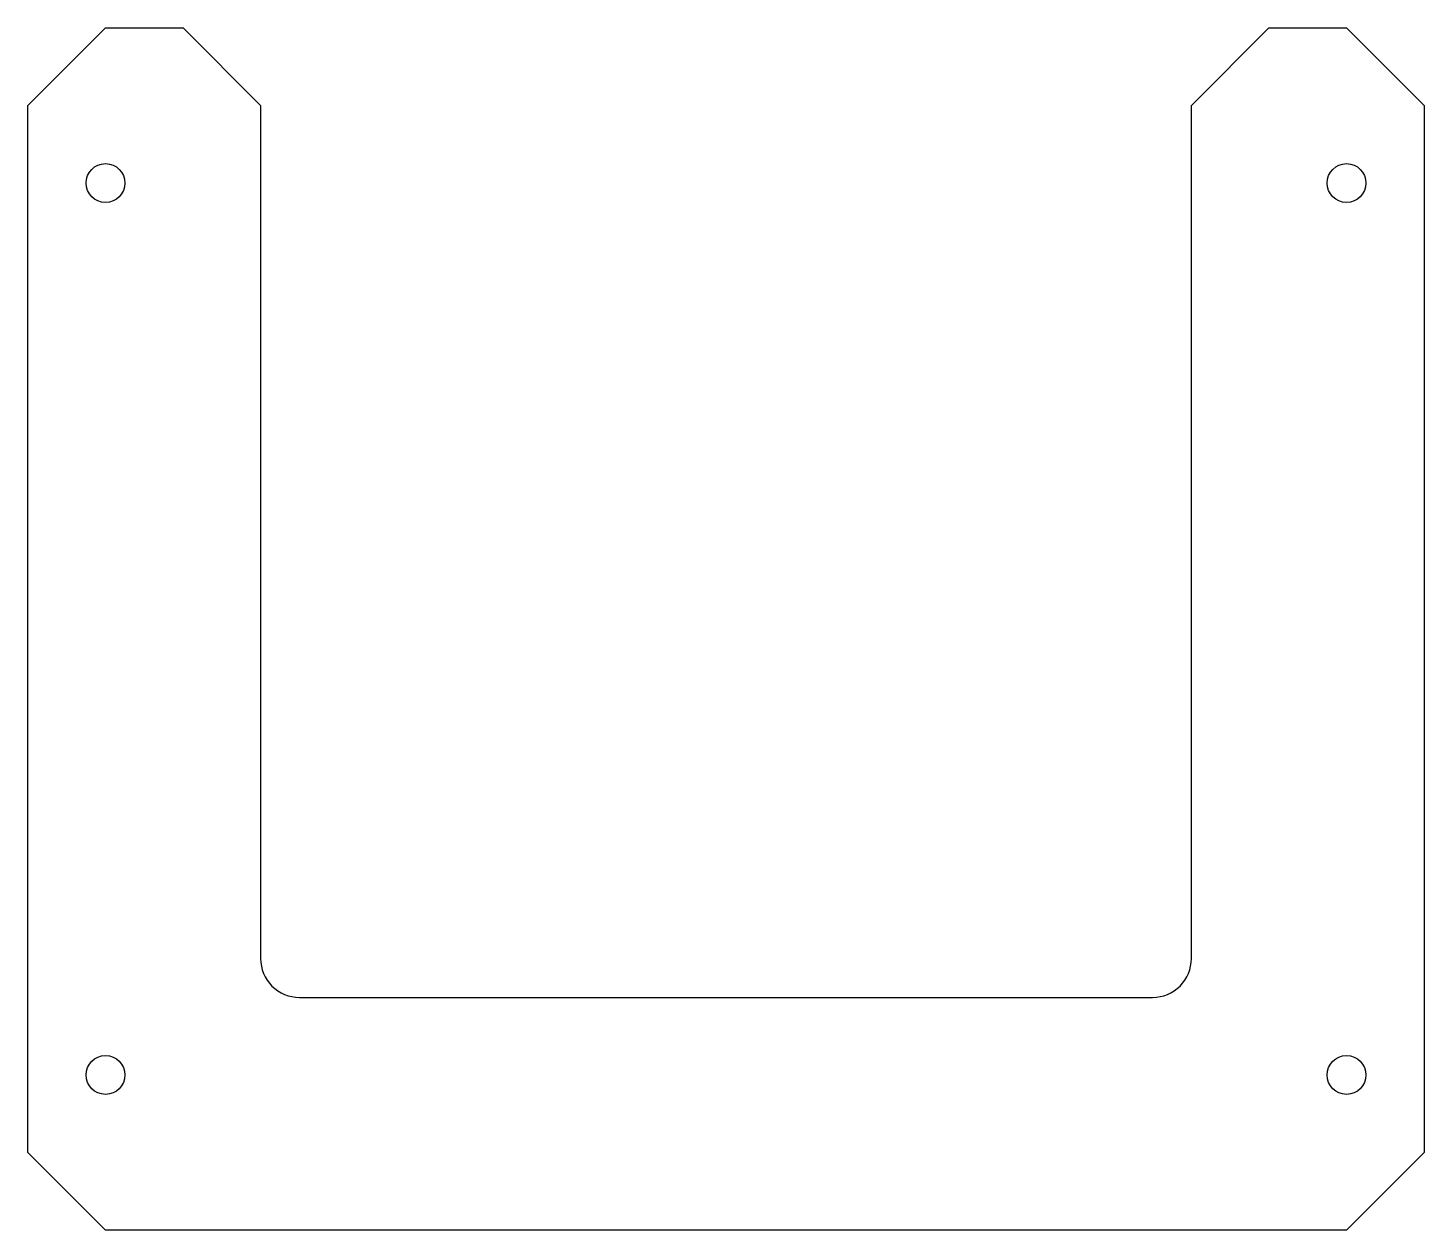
# Model space of a CAD drawing. Header units: inches. Extents: x 5.35 to 9.85, y -1.16 to 2.72.
import ezdxf

# ---------------------------------------------------------------- set-up
doc = ezdxf.new("R2010")
doc.units = ezdxf.units.IN
doc.layers.get('0').update_dxf_attribs({"linetype": 'CONTINUOUS'})

msp = doc.modelspace()

# ---------------------------------------------------------------- linework, layer by layer
msp.add_lwpolyline([(9.5956, -1.1568), (5.5956, -1.1568), (5.3456, -0.9068), (5.3456, 2.4682), (5.5956, 2.7182), (5.8456, 2.7182), (6.0956, 2.4682), (6.0956, -0.2818, 0.414214), (6.2206, -0.4068), (8.9706, -0.4068, 0.414214), (9.0956, -0.2818), (9.0956, 2.4682), (9.3456, 2.7182), (9.5956, 2.7182), (9.8456, 2.4682), (9.8456, -0.9068)], format="xyb", close=True)
for centre in [(5.5956, 2.2182), (9.5956, 2.2182), (5.5956, -0.6568), (9.5956, -0.6568)]:
    msp.add_circle(centre, 0.0625)

doc.saveas('drawing.dxf')
